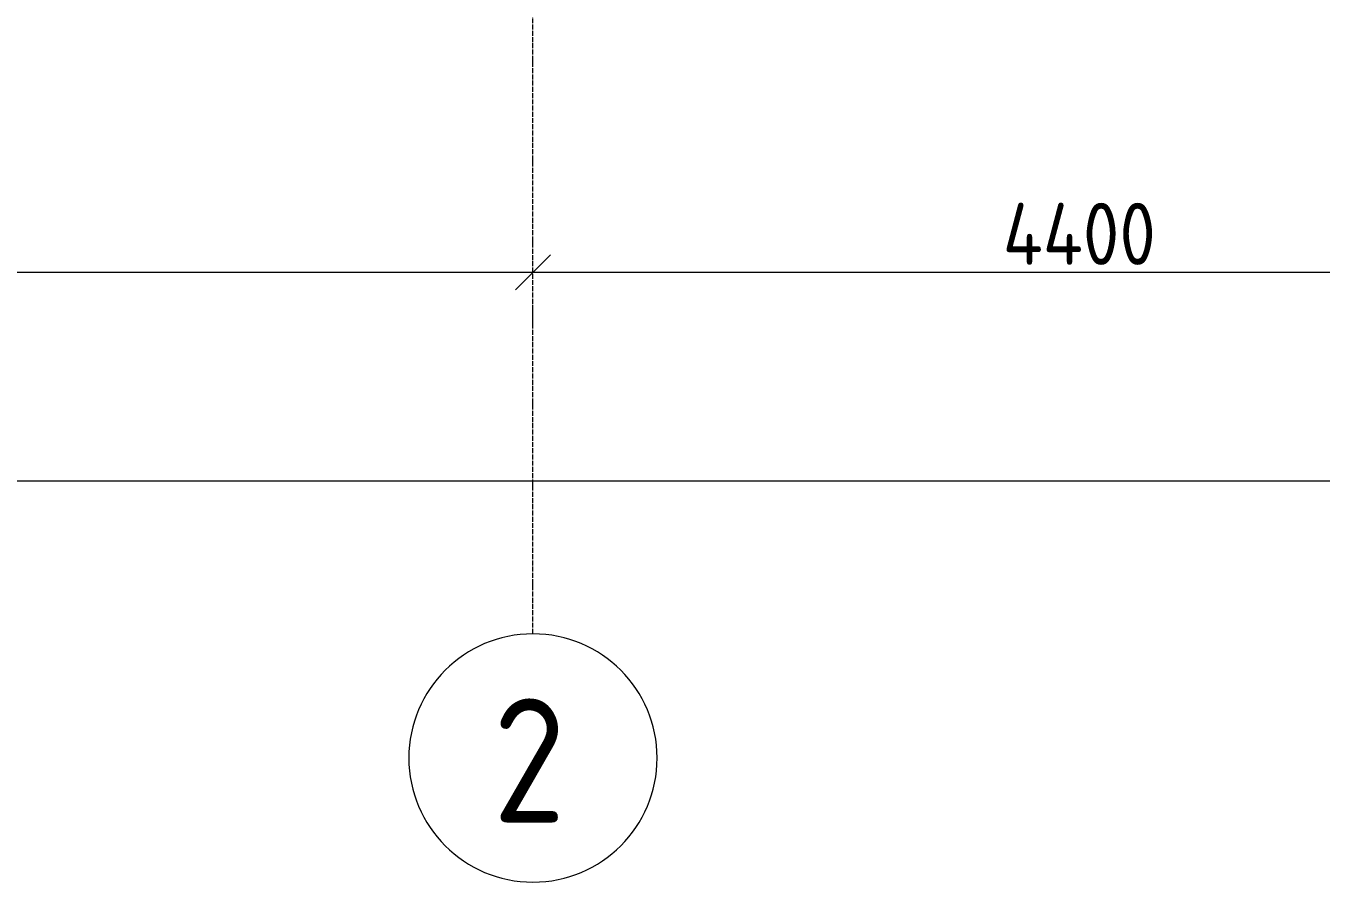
# Model space of a CAD drawing. Header units: millimetres. Extents: x -56773 to 221258, y -262288 to 26541.
# Drawn here: x -15633 to -10417, y -162572 to -159122 of the extents above; entities that cross this region are included whole.
import ezdxf

# ---------------------------------------------------------------- set-up
doc = ezdxf.new("R2010")
doc.units = ezdxf.units.MM
doc.linetypes.add('ADSK_Линия сетки', pattern=[25, 20, -2.5, 0, -2.5])
doc.layers.add('Оси', color=7, linetype='Continuous', lineweight=9)
doc.layers.add('Размеры', color=7, linetype='Continuous', lineweight=9)
doc.styles.add('GOST Common', font='', dxfattribs={"width": 0.9, "height": 500})
doc.styles.add('GOST Common_2', font='', dxfattribs={"width": 0.9, "height": 250})
doc.styles.get('GOST Common').set_extended_font_data('GOST Common')
doc.styles.get('GOST Common_2').set_extended_font_data('GOST Common')
doc.dimstyles.new('ADSK_Основной_2_5_мм', dxfattribs={"dimscale": 304.8, "dimtxt": 251.428749, "dimasz": 0.463911, "dimexe": 0.492126, "dimexo": 0.984252, "dimgap": 0.098425, "dimtad": 1, "dimrnd": 0.01, "dimdsep": 46, "dimtxsty": 'GOST Common_2', "dimblk1": 'OBLIQUE', "dimblk2": 'OBLIQUE', "dimsah": 1, "dimcen": 0.09, "dimdle": 0.492126, "dimazin": 2, "dimtfac": 1, "dimtdec": 4, "dimtix": 1, "dimtmove": 0, "dimatfit": 3, "dimfxl": 1, "dimtvp": 1, "dimtolj": 1, "dimtzin": 0, "dimlwd": 20, "dimlwe": 20, "dimarcsym": 2})

# ---------------------------------------------------------------- blocks, each defined once
blk = doc.blocks.new('Ось сетки - Круг_Ø10 мм-8259-Кладочный план 3-го этажа')
at = {"layer": 'Оси', "lineweight": 20}
for start, end in [(360, 180), (180, 360)]:
    blk.add_arc((0, 0), 5, start, end, dxfattribs=at)
blk = doc.blocks.new('_Oblique')
at = {"color": 0, "linetype": 'ByBlock', "lineweight": -2}
blk.add_line((-0.5, -0.5), (0.5, 0.5), dxfattribs=at)
blk = doc.blocks.new('*D5074')
at = {"layer": 'Defpoints', "color": 0, "lineweight": 25, "transparency": 16777216}
for p in [(-19590.6, -160015), (-13590.6, -160015), (-13590.6, -160115)]:
    blk.add_point(p, dxfattribs=at)
at = {"layer": 'Размеры', "color": 0, "lineweight": 20, "transparency": 16777216}
for p, q in [((-19740.6, -160115), (-13440.6, -160115)), ((-19590.6, -160315), (-19590.6, -160265)), ((-13590.6, -160315), (-13590.6, -160265))]:
    blk.add_line(p, q, dxfattribs=at)
at = {"layer": 'Размеры', "color": 0, "lineweight": 20, "transparency": 16777216, "xscale": 141.4, "yscale": 141.4, "zscale": 141.4, "rotation": 180}
blk.add_blockref('_Oblique', (-19590.6, -160115), dxfattribs=at)
at = {"layer": 'Размеры', "color": 0, "lineweight": 20, "transparency": 16777216, "xscale": 141.4, "yscale": 141.4, "zscale": 141.4}
blk.add_blockref('_Oblique', (-13590.6, -160115), dxfattribs=at)
at = {"layer": 'Размеры', "color": 0, "lineweight": 9, "transparency": 16777216, "insert": (-16590.6, -159960), "char_height": 250, "width": 756.843, "attachment_point": 5, "style": 'GOST Common_2'}
blk.add_mtext('\\A1;6000', dxfattribs=at)
blk = doc.blocks.new('*D5075')
at = {"layer": 'Defpoints', "color": 0, "lineweight": 25, "transparency": 16777216}
for p in [(-13590.6, -160015), (-9190.6, -160015), (-9190.6, -160115)]:
    blk.add_point(p, dxfattribs=at)
at = {"layer": 'Размеры', "color": 0, "lineweight": 20, "transparency": 16777216}
for p, q in [((-13740.6, -160115), (-9040.6, -160115)), ((-13590.6, -160315), (-13590.6, -160265)), ((-9190.6, -160315), (-9190.6, -160265))]:
    blk.add_line(p, q, dxfattribs=at)
at = {"layer": 'Размеры', "color": 0, "lineweight": 20, "transparency": 16777216, "xscale": 141.4, "yscale": 141.4, "zscale": 141.4, "rotation": 180}
blk.add_blockref('_Oblique', (-13590.6, -160115), dxfattribs=at)
at = {"layer": 'Размеры', "color": 0, "lineweight": 20, "transparency": 16777216, "xscale": 141.4, "yscale": 141.4, "zscale": 141.4}
blk.add_blockref('_Oblique', (-9190.6, -160115), dxfattribs=at)
at = {"layer": 'Размеры', "color": 0, "lineweight": 9, "transparency": 16777216, "insert": (-11390.6, -159960), "char_height": 250, "width": 807.981, "attachment_point": 5, "style": 'GOST Common_2'}
blk.add_mtext('\\A1;4400', dxfattribs=at)
blk = doc.blocks.new('*D5098')
at = {"layer": 'Defpoints', "color": 0, "lineweight": 25, "transparency": 16777216}
for p in [(-19590.6, -160855), (61609.4, -160855), (61609.4, -160955)]:
    blk.add_point(p, dxfattribs=at)
at = {"layer": 'Размеры', "color": 0, "lineweight": 20, "transparency": 16777216}
for p, q in [((-19740.6, -160955), (61759.4, -160955)), ((-19590.6, -161155), (-19590.6, -161105)), ((61609.4, -161155), (61609.4, -161105))]:
    blk.add_line(p, q, dxfattribs=at)
at = {"layer": 'Размеры', "color": 0, "lineweight": 20, "transparency": 16777216, "xscale": 141.4, "yscale": 141.4, "zscale": 141.4, "rotation": 180}
blk.add_blockref('_Oblique', (-19590.6, -160955), dxfattribs=at)
at = {"layer": 'Размеры', "color": 0, "lineweight": 20, "transparency": 16777216, "xscale": 141.4, "yscale": 141.4, "zscale": 141.4}
blk.add_blockref('_Oblique', (61609.4, -160955), dxfattribs=at)
at = {"layer": 'Размеры', "color": 0, "lineweight": 9, "transparency": 16777216, "insert": (21009.4, -160800), "char_height": 250, "width": 889.802, "attachment_point": 5, "style": 'GOST Common_2'}
blk.add_mtext('\\A1;81200', dxfattribs=at)

msp = doc.modelspace()

# ---------------------------------------------------------------- linework, layer by layer
at = {"layer": 'Оси', "linetype": 'ADSK_Линия сетки', "lineweight": 5}
msp.add_line((-13590.6385, -161571.6329), (-13590.6385, -126096.8365), dxfattribs=at)

# ---------------------------------------------------------------- block references
at = {"layer": 'Оси', "lineweight": 20, "xscale": 99.99999999999993, "yscale": 99.99999999999993, "zscale": 99.99999999999993}
msp.add_blockref('Ось сетки - Круг_Ø10 мм-8259-Кладочный план 3-го этажа', (-13590.6385, -162071.6329), dxfattribs=at)

# ---------------------------------------------------------------- texts
at = {"layer": 'Оси', "insert": (-13752.1192, -161831.7662), "char_height": 500, "width": 389.620125, "attachment_point": 1, "style": 'GOST Common'}
msp.add_mtext('\\fGOST Common|b0|i0|c204|p34|;\\W.9;2', dxfattribs=at)

# ---------------------------------------------------------------- dimensions: what is measured, and where the dimension line sits
at = {"layer": 'Размеры', "lineweight": 9}
for base, p1, p2, override, picture, middle in [((-13590.6385, -160115.0051), (-19590.6385, -160015.0202), (-13590.6385, -160015.0202), {"dimpost": '<>', "dimfxl": 6000}, '*D5074', (-16590.6385, -159960.0051)), ((-9190.6385, -160115.0051), (-13590.6385, -160015.0202), (-9190.6385, -160015.0202), {"dimpost": '<>', "dimfxl": 4400}, '*D5075', (-11390.6385, -159960.0051)), ((61609.3615, -160955.0051), (-19590.6385, -160855.0202), (61609.3615, -160855.0202), {"dimpost": '<>', "dimfxl": 81200}, '*D5098', (21009.3615, -160800.0051))]:
    dim = msp.add_linear_dim(base=base, p1=p1, p2=p2, dimstyle='ADSK_Основной_2_5_мм', override=override, dxfattribs=at)
    dim.commit()
    dim.dimension.update_dxf_attribs({"geometry": picture, "text_midpoint": middle})

doc.saveas('drawing.dxf')
